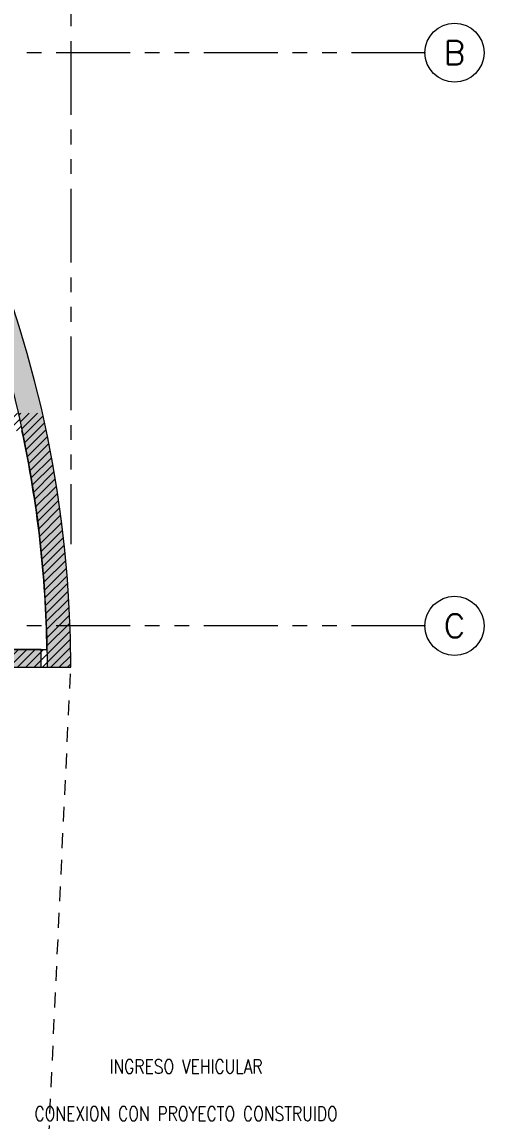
# Model space of a CAD drawing. Header units: millimetres. Extents: x 2085 to 2829, y 1352 to 1631.
# Drawn here: x 2232.98 to 2236.89, y 1530.25 to 1539.55 of the extents above; entities that cross this region are included whole.
import ezdxf
from ezdxf.enums import TextEntityAlignment as Align

# ---------------------------------------------------------------- set-up
doc = ezdxf.new("R2010")
doc.units = ezdxf.units.MM
for name, pattern in [('HIDDEN2', [0.1875, 0.125, -0.0625]), ('PHANTOM', [2.5, 1.25, -0.25, 0.25, -0.25, 0.25, -0.25]), ('PHANTOM2', [1.25, 0.625, -0.125, 0.125, -0.125, 0.125, -0.125])]:
    doc.linetypes.add(name, pattern=pattern)
doc.layers.get('0').update_dxf_attribs({"color": 251, "lineweight": 9})
for name, color, linetype, lineweight in [('A-EJES', 251, 'PHANTOM', 9), ('A-ESTRUCTURA-HATCH', 251, 'Continuous', 13), ('A-ESTRUCTURA-PLACAS', 251, 'Continuous', 13), ('A-ESTRUCTURA-VIGAS', 251, 'HIDDEN2', 13), ('A-MUROS', 251, 'Continuous', 9), ('A-PROYECCIONES', 251, 'HIDDEN2', 9), ('A-TEXTO-AMBIENTES', 251, 'Continuous', 9), ('MURO CF 120', 251, 'Continuous', 13)]:
    doc.layers.add(name, color=color, linetype=linetype, lineweight=lineweight)
doc.styles.add('ROMANS', font='romans.shx', dxfattribs={"width": 0.8})
pattern_1 = [(45, (-224229.8930651616, -8186668.823968928), (-0.03535533905932738, 0.03535533905932738), [])]

# ---------------------------------------------------------------- blocks, each defined once
blk = doc.blocks.new('EST P1')
at = {"layer": 'A-ESTRUCTURA-HATCH'}
h = blk.add_hatch(color=256, dxfattribs=at)
h.dxf.hatch_style = 1
h.paths.add_polyline_path([(28.77601076272549, 5.949795885942876), (28.77601067128126, 5.04999687615782), (23.07000086599146, 5.050009193830192), (23.07000085941399, 4.850017127580941), (28.92600243660854, 4.850006876513362), (28.92605816098512, 5.750000698491931), (32.57603348788689, 5.750003724358976), (32.57605169710587, 4.850002647377551), (35.53000006324146, 4.849997698329389), (35.53000006324146, 5.049996703863144), (32.72603342309594, 5.049996775574982), (32.72615288451198, 5.949798888526857)])
h.paths.add_polyline_path([(43.04000613477547, 4.849997504614294), (43.04000668216031, 5.049996670335531), (35.58000069746049, 5.049997348338366), (35.58000069746049, 4.849997348152101)])
h.paths.add_polyline_path([(43.09000211718376, 5.049996666610241), (43.09000211668899, 4.849997505545616), (47.9150167714979, 4.849997607059777), (47.9150172030495, 5.049996227957308)])
h.paths.add_polyline_path([(51.86500180143048, 5.049995731562376), (51.86500159354182, 4.849997512064874), (53.37567124809721, 4.84999814722687), (53.37566821934888, 5.049995731562376)])
h.paths.add_polyline_path([(72.8006690464972, -0.1499983128160238), (73.00066904650885, -0.150002677924931, 1), (53.60066905870917, -0.1500023929402232), (53.80066905872081, -0.1500023929402232, -1)])
h.paths.add_polyline_path([(70.35068066572421, 2.236943691968918e-05), (70.35067913253442, -0.1499448418617249), (72.74948760884581, -0.1499971961602569), (72.74948977481108, -2.154149115085602e-06)], flags=17)
h.paths.add_polyline_path([(69.45067913254024, -0.1499448418617249), (69.45068066581734, 3.157090395689011e-05), (66.84750664469902, 5.818437784910202e-05, -0.01056926409473519), (66.85068414302077, -0.1499448418617249)], flags=17)
h.paths.add_polyline_path([(65.27206754402141, 2.496426238678396), (65.27216700115241, -0.1499896282330155), (65.4221670004481, -0.1499835988506675), (65.42212619486963, 2.377727027982473, -0.22166642420113), (66.60067913253442, -0.1499448418617249), (66.80067913251696, -0.1499448418617249, 0.9999904425466384), (59.80066835691105, -0.1500026788562536), (60.00066835671896, -0.1500026788562536, -0.6169098276244303)], flags=0)
h.paths.add_polyline_path([(71.88000514594023, -11.40006201900542), (71.88000514594023, -11.1501255556941), (57.51000006290269, -11.15010195691139), (57.51000085653504, -11.4000384202227)])
h.paths.add_polyline_path([(57.46000085654669, -11.40003833733499), (57.46000006291433, -11.15010187402368), (43.09000006309361, -11.15007827524096), (43.09000085672596, -11.40001473855227)])
h.paths.add_polyline_path([(43.04000085929874, -11.40001465659589), (43.04000507364981, -11.15007819328457), (35.58000069746049, -11.1500659417361), (35.58000069746049, -11.40000240504742)])
h.paths.add_polyline_path([(23.07000007206807, -11.15003591403365), (23.07000086599146, -11.40006590355188), (35.53000069747213, -11.40006590355188), (35.53000069747213, -11.15003591403365)])
h.paths.add_polyline_path([(23.0200008660031, -11.40006590355188), (23.02000007207971, -11.15003591403365), (12.25000092969276, -11.15003591403365), (12.25000092969276, -11.40006590355188)])
h.paths.add_polyline_path([(12.2000009296753, -11.40006590355188), (12.2000009296753, -11.15003591403365), (3.650000203953823, -11.15003591403365), (3.650000991299748, -11.40006590355188)])
h.paths.add_polyline_path([(3.60000099131139, -11.40006590355188), (3.600000203965465, -11.15003591403365), (-3.559999100340065, -11.15003591403365), (-3.559999100340065, -11.40006590355188)])
h.paths.add_polyline_path([(-17.97999882386648, -11.15003483835608), (-17.97999882386648, -11.40005351323634), (-3.609999100328423, -11.40005090925843), (-3.609999100328423, -11.15005090925843)])
h.paths.add_polyline_path([(-18.02999877854018, -11.40005352161825), (-18.02999882382574, -11.1500347815454), (-32.39999870059546, -11.15001871064305), (-32.39999899338, -11.40005612559617)])
h.paths.add_polyline_path([(-32.44999899336835, -11.40005613490939), (-32.44999870058382, -11.1500186547637), (-46.9399992977269, -11.15000244881958), (-46.93999944403186, -11.40005876030773)])
h.paths.add_polyline_path([(-47.23999938514316, -11.40005881432444), (-46.99000489522587, -11.40005876868963), (-46.98999905859819, -6.150002153590322), (-47.23999945347896, -6.150002154521644)])
h.paths.add_polyline_path([(-46.98999876182643, -0.2000021543353796), (-47.23999953095336, -0.2000021543353796), (-47.23999945414835, -6.100002154707909), (-46.98999905609526, -6.100002166815102)])
h.paths.add_polyline_path([(-47.23999953552266, 0.1499976431950927), (-47.23999953162274, -0.1500021545216441), (-44.78500010908465, -0.1500023566186428), (-44.78500015829923, 5.04999818559736), (-45.0350001337647, 5.049998153932393), (-45.03499953550636, 0.1499976431950927)])
h.paths.add_polyline_path([(-44.7349993455573, 5.049998192116618), (-44.7349993455573, 4.849998146295547), (-32.44999948804616, 4.849997968412936), (-32.44999869505409, 5.049999745562673)])
h.paths.add_polyline_path([(-23.22435868097818, 4.849997835233808), (-23.22430295619415, 5.750001463107765), (-19.57432762929238, 5.75000448897481), (-19.57430941995699, 4.849997783079743), (-18.02999860839918, 4.850007774308324), (-18.0299986054888, 5.050007774494588), (-19.42432769405423, 5.049997782334685), (-19.4242082326673, 5.949799653142691), (-23.37435035445378, 5.94979665055871), (-23.37435044589802, 5.050000893883407), (-32.39999869506573, 5.049999752081931), (-32.3999994880578, 4.849997968412936)])
h.paths.add_polyline_path([(-17.97999953932595, 5.050007774494588), (-17.97999954223633, 4.850007773377001), (-3.610000176762696, 4.849997552111745), (-3.609998156578513, 5.049997552298009)])
h.paths.add_polyline_path([(12.20000058115693, 4.85003615450114), (12.2000009312469, 5.050032657571137), (3.82499787339475, 5.050050736404955), (3.824997866904596, 4.850050814449787)])
h.paths.add_polyline_path([(12.25000093202107, 5.050032549537718), (12.25000092459959, 4.850036066956818), (23.02000085942564, 4.85001721419394), (23.02000129112275, 5.050009300932288)])
at = {"layer": 'A-ESTRUCTURA-PLACAS'}
blk.add_lwpolyline([(72.8006690464972, -0.1499983128160238), (73.00066904650885, -0.150002677924931, 1), (53.60066905870917, -0.1500023929402232), (53.80066905872081, -0.1500023929402232, -1)], format="xyb", close=True, dxfattribs=at)
blk.add_lwpolyline([(72.74948760867119, -0.1500086067244411), (72.74948977481108, -2.154149115085602e-06), (70.35068066572421, 2.236943691968918e-05), (70.35067913253442, -0.1499448418617249), (72.74948977481108, -0.1499971961602569)], dxfattribs=at)
at = {"layer": 'A-ESTRUCTURA-VIGAS'}
blk.add_lwpolyline([(71.88000006307266, -6.400005588307977), (72.7088283005869, -6.400005588307977), (73.00066904650885, -0.150002677924931)], dxfattribs=at)
blk = doc.blocks.new('EJES 1P')
at = {"layer": 'A-EJES', "linetype": 'PHANTOM2'}
for points in [[(118.0100038900855, 5.098827852867544), (118.0100028285233, -4.158154670149088)], [(121.0129206500424, -5.597248673439026e-07), (116.2569303451455, 5.019828677177429e-07)], [(121.0129206500424, -4.850001599639654), (116.2569303451455, -4.850000537931919)]]:
    blk.add_lwpolyline(points, dxfattribs=at)
at = {"layer": 'A-EJES', "linetype": 'Continuous'}
for centre in [(121.2600028285233, -5.597248673439026e-07), (121.2600028285233, -4.850001599639654)]:
    blk.add_circle(centre, 0.25, dxfattribs=at)
at = {"layer": 'A-EJES', "linetype": 'Continuous', "style": 'ROMANS'}
for s, p in [('B', (121.2600028276211, -5.597248673439026e-07)), ('C', (121.2600028276211, -4.850001599639654))]:
    blk.add_text(s, height=0.2, dxfattribs=at).set_placement(p, align=Align.MIDDLE_CENTER)

msp = doc.modelspace()

# ---------------------------------------------------------------- hatches: boundary and pattern name
at = {"layer": 'MURO CF 120'}
h = msp.add_hatch(dxfattribs=at)
h.set_pattern_fill('_USER', color=8, scale=0.05, angle=45, style=0, pattern_type=0)
h.set_pattern_definition([(45, (-224231.6865236979, -8186668.821733144), (-0.03535533905932738, 0.03535533905932738), [])])
h.paths.add_polyline_path([(2226.452988016035, 1536.237923200677), (2232.944708441379, 1536.23803694776), (2232.978321215307, 1536.087874345916), (2226.563514436823, 1536.087874345916)])
h = msp.add_hatch(dxfattribs=at)
h.set_pattern_fill('_USER', color=8, scale=0.05, angle=45, style=0, pattern_type=0)
h.set_pattern_definition(pattern_1)
edge = h.paths.add_edge_path()
edge.add_line((2233.149921628088, 1536.238040586437), (2232.944762242807, 1536.23799695118))
edge.add_arc((2223.941216338799, 1534.131387238825), 9.246709864907123, -0.27649205112550135, 13.168914382191588, ccw=False)
edge.add_line((2233.187818538188, 1534.086765595215), (2233.391232892807, 1534.086251463244))
edge.add_arc((2223.691269019526, 1534.08787951755), 9.699964009908731, 359.9903834033931, 372.8069576416285)
h = msp.add_hatch(dxfattribs=at)
h.set_pattern_fill('_USER', color=8, scale=0.05, angle=45, style=0, pattern_type=0)
h.set_pattern_definition(pattern_1)
h.paths.add_polyline_path([(2230.741244889819, 1534.237994686204), (2233.190048987361, 1534.237874844546), (2233.191233269632, 1534.087875092837), (2230.741244889819, 1534.087875092837)])

# ---------------------------------------------------------------- linework, layer by layer
at = {"layer": 'A-MUROS', "color": 8}
for p, q in [((2230.74124224888, 1534.237994686204), (2233.190046350815, 1534.238041245813)), ((2230.741244878323, 1534.087869781504), (2233.391233265744, 1534.087875117051))]:
    msp.add_line(p, q, dxfattribs=at)
for centre, radius, start, end in [((2223.691233271, 1534.087874832067), 9.69999999389984, 1.707547292503187e-06, 179.9999991462264), ((2223.691233265412, 1534.087874825547), 9.499999999236236, 0.905711625547073, 12.15319450466396)]:
    msp.add_arc(centre, radius, start, end, dxfattribs=at)
at = {"layer": 'A-PROYECCIONES', "color": 8}
msp.add_line((2233.099392518978, 1527.837871921683), (2233.391233264318, 1534.087875117983), dxfattribs=at)

# ---------------------------------------------------------------- block references
msp.add_blockref('EST P1', (2160.390564840485, 1534.237877512785))
at = {"layer": 'A-PROYECCIONES'}
msp.add_blockref('EJES 1P', (2115.381229862012, 1539.28787523179), dxfattribs=at)

# ---------------------------------------------------------------- texts
at = {"layer": 'A-TEXTO-AMBIENTES', "color": 8, "insert": (2234.368006760162, 1530.509284457627), "char_height": 0.12, "width": 2.556211270681947, "attachment_point": 5, "style": 'ROMANS'}
msp.add_mtext('INGRESO VEHICULAR\\P\\PCONEXION CON PROYECTO CONSTRUIDO', dxfattribs=at)

doc.saveas('drawing.dxf')
